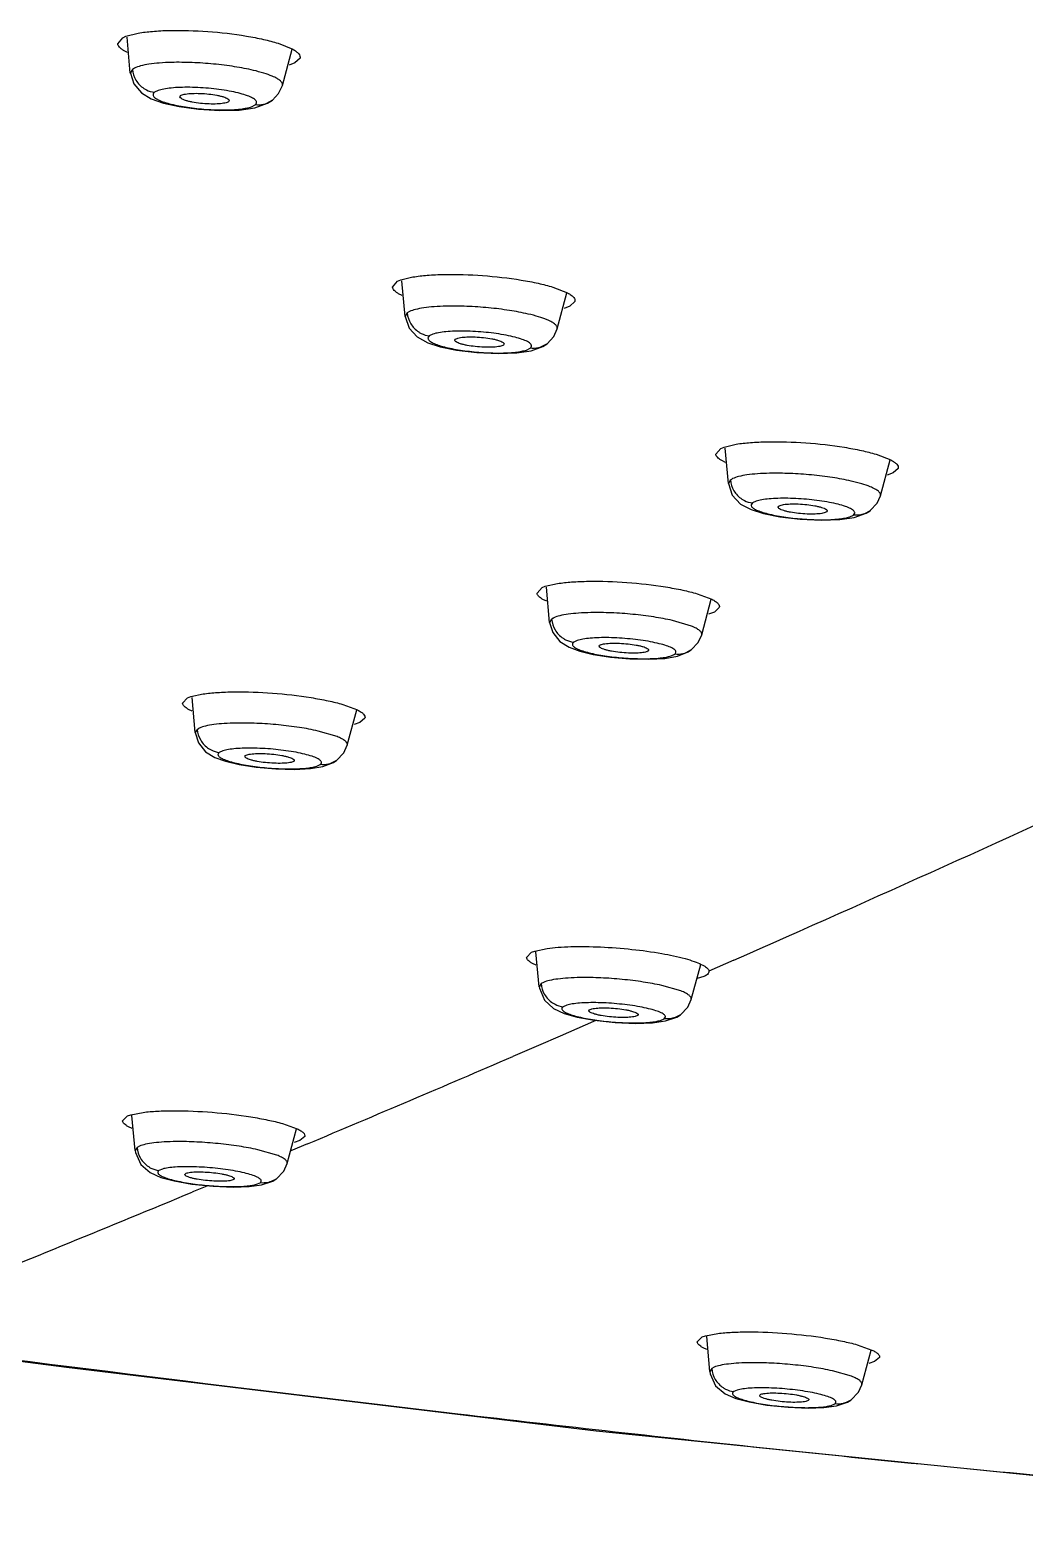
# Model space of a CAD drawing. Header units: inches. Extents: x 440 to 1212, y -520 to 27.
# Drawn here: x 1051.46 to 1071.54, y -252.32 to -221.89 of the extents above; entities that cross this region are included whole.
import ezdxf

# ---------------------------------------------------------------- set-up
doc = ezdxf.new("R2010")
doc.units = ezdxf.units.IN
doc.header["$LTSCALE"] = 1.21
doc.header["$MEASUREMENT"] = 0
doc.layers.get('0').update_dxf_attribs({"linetype": 'CONTINUOUS'})

msp = doc.modelspace()

# ---------------------------------------------------------------- linework, layer by layer
at = {"color": 7, "linetype": 'Continuous'}
for p, q in [((1053.231, -222.161), (1053.332, -222.038)), ((1053.332, -222.038), (1053.397, -222.009)), ((1053.397, -222.009), (1053.644, -221.947)), ((1053.485, -222.752), (1053.419, -222.03)), ((1053.427, -222.338), (1053.351, -222.297)), ((1056.469, -222.152), (1056.765, -222.271)), ((1056.556, -223.002), (1056.753, -222.272)), ((1053.528, -222.677), (1053.485, -222.751)), ((1053.57, -222.652), (1053.528, -222.677)), ((1056.809, -222.549), (1056.691, -222.595)), ((1056.911, -222.452), (1056.809, -222.549)), ((1053.486, -222.751), (1053.555, -222.971)), ((1056.48, -223.166), (1056.555, -223.003)), ((1056.555, -223.003), (1056.556, -223.002)), ((1054.046, -223.104), (1053.972, -223.141)), ((1054.488, -223.231), (1054.502, -223.208)), ((1054.502, -223.208), (1054.515, -223.201)), ((1055.468, -223.331), (1055.455, -223.339)), ((1055.482, -223.308), (1055.468, -223.331)), ((1056.353, -223.301), (1056.232, -223.369)), ((1056.258, -223.363), (1056.353, -223.301)), ((1056.355, -223.3), (1056.353, -223.301)), ((1056.355, -223.3), (1056.48, -223.166)), ((1054.153, -223.357), (1054.469, -223.428)), ((1054.469, -223.428), (1054.864, -223.482)), ((1054.864, -223.482), (1055.292, -223.507)), ((1055.292, -223.507), (1055.686, -223.498)), ((1055.686, -223.498), (1056, -223.454)), ((1055.935, -223.432), (1056.008, -223.395)), ((1056, -223.454), (1056.258, -223.363)), ((1058.779, -227.073), (1058.881, -226.955)), ((1058.881, -226.955), (1058.947, -226.927)), ((1058.947, -226.927), (1059.192, -226.868)), ((1059.034, -227.664), (1058.968, -226.947)), ((1058.975, -227.245), (1058.9, -227.205)), ((1062.016, -227.072), (1062.312, -227.189)), ((1062.104, -227.914), (1062.301, -227.189)), ((1059.075, -227.593), (1059.034, -227.664)), ((1059.119, -227.567), (1059.075, -227.593)), ((1062.359, -227.457), (1062.242, -227.501)), ((1062.46, -227.363), (1062.359, -227.457)), ((1059.034, -227.664), (1059.034, -227.664)), ((1059.035, -227.663), (1059.112, -227.898)), ((1062.037, -228.066), (1062.104, -227.915)), ((1062.104, -227.915), (1062.104, -227.914)), ((1059.594, -228.021), (1059.521, -228.057)), ((1060.037, -228.144), (1060.05, -228.122)), ((1060.05, -228.122), (1060.064, -228.114)), ((1061.031, -228.22), (1061.017, -228.242)), ((1061.899, -228.215), (1061.782, -228.28)), ((1061.814, -228.27), (1061.899, -228.215)), ((1061.899, -228.215), (1062.037, -228.066)), ((1061.899, -228.215), (1061.899, -228.215)), ((1059.743, -228.276), (1060.073, -228.344)), ((1060.073, -228.344), (1060.483, -228.394)), ((1060.483, -228.394), (1060.91, -228.414)), ((1060.91, -228.414), (1061.286, -228.401)), ((1061.017, -228.242), (1061.004, -228.25)), ((1061.485, -228.342), (1061.558, -228.306)), ((1065.305, -230.443), (1065.406, -230.328)), ((1065.406, -230.328), (1065.472, -230.301)), ((1065.472, -230.301), (1065.718, -230.243)), ((1065.559, -231.034), (1065.494, -230.32)), ((1065.5, -230.612), (1065.425, -230.573)), ((1068.541, -230.446), (1068.837, -230.56)), ((1068.63, -231.282), (1068.825, -230.56)), ((1065.6, -230.964), (1065.627, -230.947)), ((1068.885, -230.822), (1068.768, -230.865)), ((1068.986, -230.731), (1068.885, -230.822)), ((1065.6, -230.964), (1065.559, -231.033)), ((1065.559, -231.033), (1065.559, -231.034)), ((1065.56, -231.033), (1065.638, -231.27)), ((1066.118, -231.394), (1066.046, -231.429)), ((1066.562, -231.513), (1066.575, -231.493)), ((1066.575, -231.493), (1066.589, -231.484)), ((1068.422, -231.584), (1068.561, -231.436)), ((1068.561, -231.436), (1068.629, -231.283)), ((1068.629, -231.283), (1068.63, -231.282)), ((1066.271, -231.643), (1066.601, -231.709)), ((1066.601, -231.709), (1067.011, -231.759)), ((1067.011, -231.759), (1067.437, -231.779)), ((1067.437, -231.779), (1067.812, -231.766)), ((1067.543, -231.609), (1067.529, -231.618)), ((1067.556, -231.589), (1067.543, -231.609)), ((1068.011, -231.709), (1068.084, -231.674)), ((1068.421, -231.585), (1068.307, -231.647)), ((1068.338, -231.638), (1068.421, -231.585)), ((1068.422, -231.584), (1068.421, -231.585)), ((1061.863, -233.111), (1062.109, -233.055)), ((1061.696, -233.25), (1061.797, -233.137)), ((1061.797, -233.137), (1061.863, -233.111)), ((1061.891, -233.414), (1061.816, -233.377)), ((1061.95, -233.841), (1061.885, -233.129)), ((1064.93, -233.262), (1065.227, -233.373)), ((1065.021, -234.091), (1065.215, -233.373)), ((1065.277, -233.63), (1065.16, -233.671)), ((1065.376, -233.541), (1065.277, -233.63)), ((1061.99, -233.773), (1061.95, -233.841)), ((1061.951, -233.841), (1062.012, -234.045)), ((1061.99, -233.773), (1062.018, -233.756)), ((1064.813, -233.913), (1064.431, -233.801)), ((1062.508, -234.204), (1062.436, -234.238)), ((1062.953, -234.321), (1062.965, -234.301)), ((1062.98, -234.293), (1062.965, -234.301)), ((1064.81, -234.395), (1064.95, -234.248)), ((1064.95, -234.248), (1065.02, -234.092)), ((1065.02, -234.092), (1065.021, -234.091)), ((1062.56, -234.419), (1062.832, -234.485)), ((1062.832, -234.485), (1063.177, -234.539)), ((1063.177, -234.539), (1063.573, -234.574)), ((1063.573, -234.574), (1063.955, -234.583)), ((1063.92, -234.426), (1063.935, -234.418)), ((1063.947, -234.398), (1063.935, -234.418)), ((1063.955, -234.583), (1064.279, -234.565)), ((1064.402, -234.516), (1064.475, -234.482)), ((1064.809, -234.396), (1064.698, -234.456)), ((1064.745, -234.437), (1064.809, -234.396)), ((1064.81, -234.395), (1064.809, -234.396)), ((1054.541, -235.472), (1054.643, -235.362)), ((1054.643, -235.362), (1054.709, -235.337)), ((1054.709, -235.337), (1054.955, -235.284)), ((1054.796, -236.065), (1054.731, -235.354)), ((1057.774, -235.496), (1058.071, -235.606)), ((1054.736, -235.633), (1054.661, -235.596)), ((1057.866, -236.319), (1058.059, -235.606)), ((1058.221, -235.77), (1058.122, -235.857)), ((1054.835, -235.999), (1054.796, -236.064)), ((1054.797, -236.064), (1054.859, -236.271)), ((1054.835, -235.999), (1054.864, -235.981)), ((1057.658, -236.143), (1057.276, -236.032)), ((1058.122, -235.857), (1058.006, -235.897)), ((1055.352, -236.431), (1055.28, -236.463)), ((1057.798, -236.471), (1057.865, -236.32)), ((1057.866, -236.32), (1057.866, -236.319)), ((1055.408, -236.641), (1055.68, -236.706)), ((1055.68, -236.706), (1056.025, -236.76)), ((1055.799, -236.546), (1055.811, -236.527)), ((1055.811, -236.527), (1055.826, -236.519)), ((1056.781, -236.644), (1056.766, -236.652)), ((1056.793, -236.625), (1056.781, -236.644)), ((1057.248, -236.742), (1057.32, -236.71)), ((1057.651, -236.625), (1057.543, -236.683)), ((1057.589, -236.665), (1057.651, -236.625)), ((1057.651, -236.625), (1057.798, -236.471)), ((1057.651, -236.625), (1057.651, -236.625)), ((1056.025, -236.76), (1056.42, -236.796)), ((1056.42, -236.796), (1056.802, -236.806)), ((1056.802, -236.806), (1057.125, -236.789)), ((1061.485, -240.602), (1061.587, -240.496)), ((1061.587, -240.496), (1061.654, -240.472)), ((1061.654, -240.472), (1061.898, -240.421)), ((1061.74, -241.195), (1061.675, -240.488)), ((1065.668, -240.658), (1065.167, -240.878)), ((1061.679, -240.759), (1061.604, -240.722)), ((1064.81, -241.451), (1065.002, -240.742)), ((1065.067, -240.985), (1064.927, -241.03)), ((1065.013, -240.742), (1065.046, -240.758)), ((1065.167, -240.878), (1065.165, -240.901)), ((1061.778, -241.131), (1061.74, -241.194)), ((1061.74, -241.194), (1061.74, -241.195)), ((1061.825, -241.105), (1061.778, -241.131)), ((1064.601, -241.278), (1064.218, -241.168)), ((1062.295, -241.565), (1062.223, -241.597)), ((1064.591, -241.758), (1064.74, -241.606)), ((1064.74, -241.606), (1064.809, -241.451)), ((1064.81, -241.452), (1064.81, -241.45)), ((1062.833, -241.898), (1062.164, -242.188)), ((1062.507, -241.807), (1062.851, -241.87)), ((1062.743, -241.677), (1062.754, -241.659)), ((1062.754, -241.659), (1062.77, -241.65)), ((1062.849, -241.891), (1062.833, -241.898)), ((1062.871, -241.882), (1062.849, -241.891)), ((1062.851, -241.87), (1063.271, -241.916)), ((1063.271, -241.916), (1063.685, -241.932)), ((1063.726, -241.774), (1063.71, -241.783)), ((1063.737, -241.756), (1063.726, -241.774)), ((1064.192, -241.872), (1064.264, -241.84)), ((1064.591, -241.759), (1064.488, -241.813)), ((1064.517, -241.804), (1064.591, -241.759)), ((1064.591, -241.758), (1064.591, -241.759)), ((1062.164, -242.188), (1061.723, -242.379)), ((1063.685, -241.932), (1064.024, -241.92)), ((1061.723, -242.379), (1061.208, -242.601)), ((1053.497, -243.777), (1053.742, -243.729)), ((1053.328, -243.901), (1053.43, -243.8)), ((1053.43, -243.8), (1053.497, -243.777)), ((1053.522, -244.055), (1053.449, -244.02)), ((1053.584, -244.499), (1053.519, -243.792)), ((1056.558, -243.955), (1056.854, -244.061)), ((1056.653, -244.762), (1056.843, -244.06)), ((1056.91, -244.297), (1056.794, -244.334)), ((1057.007, -244.216), (1056.91, -244.297)), ((1053.621, -244.437), (1053.583, -244.497)), ((1053.583, -244.497), (1053.584, -244.499)), ((1053.669, -244.411), (1053.621, -244.437)), ((1056.442, -244.592), (1056.06, -244.483)), ((1057.064, -244.364), (1056.723, -244.508)), ((1054.135, -244.872), (1054.064, -244.902)), ((1054.598, -244.966), (1054.614, -244.957)), ((1056.652, -244.763), (1056.653, -244.762)), ((1054.374, -245.113), (1054.729, -245.176)), ((1054.588, -244.982), (1054.598, -244.966)), ((1054.729, -245.176), (1055.157, -245.221)), ((1055.027, -245.216), (1054.764, -245.326)), ((1055.157, -245.221), (1055.562, -245.237)), ((1055.57, -245.083), (1055.554, -245.091)), ((1055.562, -245.237), (1055.885, -245.226)), ((1055.58, -245.066), (1055.57, -245.083)), ((1056.034, -245.181), (1056.105, -245.151)), ((1056.428, -245.074), (1056.331, -245.124)), ((1056.36, -245.114), (1056.429, -245.073)), ((1056.429, -245.073), (1056.428, -245.074)), ((1054.747, -245.333), (1054.732, -245.339)), ((1054.764, -245.326), (1054.747, -245.333)), ((1064.931, -248.362), (1065.033, -248.262)), ((1065.033, -248.262), (1065.1, -248.239)), ((1065.1, -248.239), (1065.344, -248.192)), ((1065.186, -248.96), (1065.121, -248.253)), ((1065.125, -248.515), (1065.051, -248.48)), ((1068.159, -248.419), (1068.456, -248.525)), ((1068.255, -249.225), (1068.445, -248.525)), ((1065.223, -248.899), (1065.186, -248.959)), ((1065.272, -248.872), (1065.223, -248.898)), ((1068.512, -248.759), (1068.397, -248.796)), ((1068.609, -248.679), (1068.512, -248.759)), ((1065.186, -248.959), (1065.186, -248.96)), ((1068.044, -249.055), (1067.662, -248.946)), ((1065.737, -249.334), (1065.666, -249.364)), ((1066.19, -249.444), (1066.2, -249.428)), ((1066.2, -249.428), (1066.216, -249.419)), ((1068.255, -249.226), (1068.255, -249.225)), ((1065.979, -249.574), (1066.335, -249.637)), ((1066.335, -249.637), (1066.765, -249.682)), ((1066.765, -249.682), (1067.168, -249.698)), ((1067.173, -249.545), (1067.156, -249.554)), ((1067.168, -249.698), (1067.489, -249.687)), ((1067.183, -249.528), (1067.173, -249.545)), ((1067.636, -249.644), (1067.707, -249.614)), ((1068.03, -249.536), (1067.934, -249.586)), ((1067.962, -249.577), (1068.03, -249.536)), ((1068.03, -249.536), (1068.03, -249.536))]:
    msp.add_line(p, q, dxfattribs=at)
for points in [[(1053.555, -222.971), (1053.709, -223.152), (1053.908, -223.271), (1054.153, -223.357)], [(1059.112, -227.898), (1059.279, -228.079), (1059.489, -228.194), (1059.743, -228.276)], [(1061.286, -228.401), (1061.576, -228.357), (1061.814, -228.27)], [(1065.638, -231.27), (1065.807, -231.45), (1066.016, -231.562), (1066.271, -231.643)], [(1067.812, -231.766), (1068.101, -231.723), (1068.338, -231.638)], [(1062.012, -234.045), (1062.158, -234.224), (1062.343, -234.34), (1062.56, -234.419)], [(1064.279, -234.565), (1064.529, -234.521), (1064.745, -234.437)], [(1054.859, -236.271), (1055.006, -236.449), (1055.192, -236.563), (1055.408, -236.641)], [(1057.125, -236.789), (1057.374, -236.747), (1057.589, -236.665)], [(1061.741, -241.194), (1061.744, -241.225), (1061.844, -241.467)], [(1061.844, -241.467), (1062.029, -241.635), (1062.244, -241.734), (1062.507, -241.807)], [(1064.024, -241.92), (1064.288, -241.883), (1064.517, -241.804)], [(1053.584, -244.498), (1053.59, -244.54), (1053.697, -244.782)], [(1053.697, -244.782), (1053.887, -244.945), (1054.104, -245.041), (1054.374, -245.113)], [(1056.428, -245.074), (1056.583, -244.916), (1056.652, -244.763)], [(1055.885, -245.226), (1056.137, -245.19), (1056.36, -245.114)], [(1040.953, -247.421), (1052.194, -248.872), (1062.892, -250.155), (1073.093, -251.195), (1082.774, -251.924), (1091.93, -252.286), (1100.382, -252.275), (1108.103, -251.898), (1115.1, -251.197), (1121.573, -250.207), (1127.598, -248.955), (1133.223, -247.467), (1138.501, -245.751)], [(1065.186, -248.959), (1065.192, -249.004), (1065.302, -249.246)], [(1065.302, -249.246), (1065.492, -249.407), (1065.709, -249.502), (1065.979, -249.574)], [(1068.03, -249.537), (1068.185, -249.379), (1068.254, -249.226)], [(1067.489, -249.687), (1067.74, -249.652), (1067.962, -249.577)]]:
    msp.add_lwpolyline(points, dxfattribs=at)
for centre, radius, start, end in [((1065.79, -231.246), 0.341, 115.3433, 118.485), ((829.584, 294.573), 584.985, 293.801702, 295.621151), ((1062.179, -234.058), 0.342, 114.8396, 118.0292), ((1055.023, -236.285), 0.343, 114.3332, 117.5702), ((843.536, 263.107), 550.564, 292.81988, 293.28854), ((848.912, 250.261), 536.638, 291.9799, 292.55283)]:
    msp.add_arc(centre, radius, start, end, dxfattribs=at)
for points, knots in [([(1053.644, -221.947), (1053.739, -221.93), (1053.947, -221.905), (1054.416, -221.882), (1055.051, -221.903), (1055.687, -221.975), (1056.16, -222.067), (1056.372, -222.122), (1056.469, -222.152)], [0, 0, 0, 0, 0.101177, 0.220722, 0.493475, 0.769682, 0.893387, 1, 1, 1, 1]), ([(1053.351, -222.297), (1053.333, -222.286), (1053.303, -222.265), (1053.257, -222.224), (1053.233, -222.185), (1053.231, -222.161)], [0, 0, 0, 0, 0.3267, 0.597497, 1, 1, 1, 1]), ([(1056.765, -222.271), (1056.79, -222.285), (1056.833, -222.312), (1056.884, -222.357), (1056.914, -222.404), (1056.915, -222.438), (1056.911, -222.452)], [0, 0, 0, 0, 0.346032, 0.616677, 0.824407, 1, 1, 1, 1]), ([(1053.528, -222.677), (1053.534, -222.754), (1053.584, -222.905), (1053.695, -223.02), (1053.76, -223.063)], [0, 0, 0, 0, 0.498726, 1, 1, 1, 1]), ([(1054.317, -222.537), (1054.235, -222.539), (1054.082, -222.546), (1053.873, -222.569), (1053.705, -222.601), (1053.609, -222.633), (1053.57, -222.652)], [0, 0, 0, 0, 0.324463, 0.603447, 0.829975, 1, 1, 1, 1]), ([(1055.97, -222.698), (1055.845, -222.668), (1055.578, -222.618), (1055.165, -222.566), (1054.739, -222.537), (1054.455, -222.534), (1054.317, -222.537)], [0, 0, 0, 0, 0.231621, 0.488149, 0.750759, 1, 1, 1, 1]), ([(1056.351, -222.815), (1056.296, -222.792), (1056.17, -222.748), (1056.041, -222.714), (1055.97, -222.698)], [0, 0, 0, 0, 0.45106, 1, 1, 1, 1]), ([(1055.53, -223.125), (1055.394, -223.098), (1055.115, -223.059), (1054.766, -223.038), (1054.495, -223.04), (1054.319, -223.051), (1054.171, -223.071), (1054.083, -223.092), (1054.046, -223.104)], [0, 0, 0, 0, 0.276705, 0.565834, 0.700344, 0.820301, 0.920744, 1, 1, 1, 1]), ([(1056.555, -223.002), (1056.557, -222.995), (1056.558, -222.979), (1056.551, -222.955), (1056.536, -222.932), (1056.503, -222.898), (1056.441, -222.856), (1056.384, -222.829), (1056.351, -222.815)], [0, 0, 0, 0, 0.075583, 0.155833, 0.248247, 0.357521, 0.63556, 1, 1, 1, 1]), ([(1053.76, -223.063), (1053.776, -223.073), (1053.842, -223.111), (1053.916, -223.134), (1053.972, -223.141)], [0, 0, 0, 0, 0.253124, 1, 1, 1, 1]), ([(1053.972, -223.141), (1053.961, -223.151), (1053.946, -223.169), (1053.945, -223.199), (1053.953, -223.22), (1053.97, -223.241), (1054.009, -223.271), (1054.078, -223.307), (1054.185, -223.346), (1054.318, -223.383), (1054.472, -223.417), (1054.645, -223.445), (1054.828, -223.469), (1055.078, -223.491), (1055.373, -223.501), (1055.647, -223.489), (1055.828, -223.461), (1055.903, -223.443), (1055.935, -223.432)], [0, 0, 0, 0, 0.021077, 0.030304, 0.040385, 0.052708, 0.068118, 0.108928, 0.16276, 0.228273, 0.303643, 0.386753, 0.47489, 0.565211, 0.741077, 0.891887, 0.951765, 1, 1, 1, 1]), ([(1055.455, -223.339), (1055.444, -223.344), (1055.415, -223.354), (1055.343, -223.369), (1055.227, -223.379), (1055.07, -223.378), (1054.903, -223.366), (1054.766, -223.346), (1054.667, -223.325), (1054.606, -223.308), (1054.556, -223.29), (1054.516, -223.27), (1054.487, -223.247), (1054.488, -223.231)], [0, 0, 0, 0, 0.03815, 0.088539, 0.221092, 0.383566, 0.557471, 0.722252, 0.795225, 0.859, 0.911911, 0.952969, 1, 1, 1, 1]), ([(1054.515, -223.201), (1054.527, -223.195), (1054.555, -223.185), (1054.627, -223.17), (1054.743, -223.16), (1054.9, -223.161), (1055.068, -223.173), (1055.204, -223.193), (1055.303, -223.215), (1055.364, -223.231), (1055.414, -223.25), (1055.455, -223.269), (1055.483, -223.292), (1055.482, -223.308)], [0, 0, 0, 0, 0.038148, 0.088537, 0.221088, 0.383561, 0.557466, 0.722248, 0.795222, 0.858998, 0.911909, 0.952969, 1, 1, 1, 1]), ([(1056.018, -223.305), (1056.011, -223.296), (1055.991, -223.279), (1055.935, -223.244), (1055.839, -223.204), (1055.696, -223.161), (1055.588, -223.137), (1055.53, -223.125)], [0, 0, 0, 0, 0.06688, 0.151228, 0.372464, 0.658845, 1, 1, 1, 1]), ([(1056.008, -223.395), (1056.021, -223.384), (1056.038, -223.362), (1056.034, -223.327), (1056.024, -223.312), (1056.018, -223.305)], [0, 0, 0, 0, 0.500099, 0.728038, 1, 1, 1, 1]), ([(1056.232, -223.369), (1056.214, -223.376), (1056.142, -223.398), (1056.064, -223.402), (1056.008, -223.395)], [0, 0, 0, 0, 0.258892, 1, 1, 1, 1]), ([(1059.192, -226.868), (1059.287, -226.852), (1059.496, -226.828), (1059.964, -226.807), (1060.599, -226.829), (1061.234, -226.9), (1061.707, -226.989), (1061.919, -227.043), (1062.016, -227.072)], [0, 0, 0, 0, 0.101113, 0.220651, 0.493464, 0.769733, 0.893436, 1, 1, 1, 1]), ([(1058.9, -227.205), (1058.882, -227.195), (1058.851, -227.175), (1058.806, -227.135), (1058.782, -227.097), (1058.779, -227.073)], [0, 0, 0, 0, 0.32946, 0.601148, 1, 1, 1, 1]), ([(1062.312, -227.189), (1062.325, -227.196), (1062.35, -227.21), (1062.388, -227.235), (1062.422, -227.263), (1062.45, -227.296), (1062.464, -227.33), (1062.463, -227.353), (1062.46, -227.363)], [0, 0, 0, 0, 0.184402, 0.348794, 0.559199, 0.730363, 0.871531, 1, 1, 1, 1]), ([(1059.075, -227.593), (1059.082, -227.669), (1059.132, -227.821), (1059.243, -227.936), (1059.307, -227.978)], [0, 0, 0, 0, 0.498876, 1, 1, 1, 1]), ([(1059.866, -227.456), (1059.784, -227.458), (1059.631, -227.465), (1059.422, -227.487), (1059.254, -227.518), (1059.158, -227.548), (1059.119, -227.567)], [0, 0, 0, 0, 0.324704, 0.603819, 0.83029, 1, 1, 1, 1]), ([(1061.517, -227.616), (1061.392, -227.587), (1061.126, -227.537), (1060.713, -227.486), (1060.288, -227.457), (1060.004, -227.453), (1059.866, -227.456)], [0, 0, 0, 0, 0.231632, 0.488171, 0.750783, 1, 1, 1, 1]), ([(1061.899, -227.731), (1061.843, -227.708), (1061.717, -227.665), (1061.588, -227.632), (1061.517, -227.616)], [0, 0, 0, 0, 0.450965, 1, 1, 1, 1]), ([(1062.104, -227.914), (1062.106, -227.907), (1062.107, -227.891), (1062.099, -227.868), (1062.084, -227.845), (1062.051, -227.812), (1061.989, -227.771), (1061.932, -227.745), (1061.899, -227.731)], [0, 0, 0, 0, 0.074349, 0.153627, 0.245483, 0.354621, 0.633502, 1, 1, 1, 1]), ([(1059.307, -227.978), (1059.323, -227.989), (1059.39, -228.027), (1059.464, -228.05), (1059.521, -228.057)], [0, 0, 0, 0, 0.253091, 1, 1, 1, 1]), ([(1059.521, -228.057), (1059.51, -228.066), (1059.495, -228.084), (1059.494, -228.112), (1059.502, -228.133), (1059.52, -228.153), (1059.558, -228.182), (1059.629, -228.217), (1059.735, -228.255), (1059.868, -228.291), (1060.024, -228.324), (1060.196, -228.352), (1060.38, -228.375), (1060.629, -228.397), (1060.924, -228.407), (1061.198, -228.397), (1061.378, -228.37), (1061.453, -228.352), (1061.485, -228.342)], [0, 0, 0, 0, 0.020511, 0.029455, 0.039319, 0.051509, 0.066857, 0.107678, 0.161629, 0.227325, 0.302913, 0.386257, 0.474624, 0.565154, 0.741323, 0.892191, 0.951967, 1, 1, 1, 1]), ([(1061.076, -228.044), (1060.941, -228.018), (1060.661, -227.979), (1060.313, -227.959), (1060.042, -227.96), (1059.866, -227.97), (1059.718, -227.989), (1059.631, -228.009), (1059.594, -228.021)], [0, 0, 0, 0, 0.277157, 0.566562, 0.701084, 0.82094, 0.921144, 1, 1, 1, 1]), ([(1061.004, -228.25), (1060.992, -228.255), (1060.964, -228.265), (1060.892, -228.279), (1060.776, -228.288), (1060.619, -228.287), (1060.452, -228.275), (1060.315, -228.255), (1060.216, -228.234), (1060.155, -228.218), (1060.105, -228.201), (1060.068, -228.183), (1060.044, -228.166), (1060.036, -228.15), (1060.036, -228.144)], [0, 0, 0, 0, 0.037944, 0.088216, 0.220698, 0.383211, 0.557186, 0.722003, 0.79496, 0.858678, 0.911482, 0.952352, 0.980979, 1, 1, 1, 1]), ([(1060.064, -228.114), (1060.075, -228.108), (1060.104, -228.099), (1060.176, -228.084), (1060.292, -228.076), (1060.449, -228.077), (1060.616, -228.089), (1060.752, -228.109), (1060.851, -228.129), (1060.912, -228.146), (1060.962, -228.163), (1060.999, -228.181), (1061.024, -228.198), (1061.031, -228.214), (1061.031, -228.22)], [0, 0, 0, 0, 0.037942, 0.088214, 0.220694, 0.383206, 0.557182, 0.722, 0.794957, 0.858676, 0.911481, 0.952351, 0.980979, 1, 1, 1, 1]), ([(1061.567, -228.219), (1061.559, -228.211), (1061.539, -228.194), (1061.483, -228.16), (1061.386, -228.121), (1061.243, -228.079), (1061.135, -228.056), (1061.076, -228.044)], [0, 0, 0, 0, 0.066397, 0.150512, 0.371731, 0.65841, 1, 1, 1, 1]), ([(1061.558, -228.306), (1061.57, -228.295), (1061.587, -228.274), (1061.582, -228.24), (1061.573, -228.226), (1061.567, -228.219)], [0, 0, 0, 0, 0.498338, 0.725446, 1, 1, 1, 1]), ([(1061.782, -228.28), (1061.763, -228.287), (1061.691, -228.309), (1061.613, -228.313), (1061.558, -228.306)], [0, 0, 0, 0, 0.258968, 1, 1, 1, 1]), ([(1065.718, -230.243), (1065.812, -230.227), (1066.021, -230.205), (1066.489, -230.185), (1067.124, -230.206), (1067.759, -230.277), (1068.232, -230.364), (1068.444, -230.417), (1068.541, -230.446)], [0, 0, 0, 0, 0.101101, 0.220652, 0.493515, 0.769804, 0.893487, 1, 1, 1, 1]), ([(1065.425, -230.573), (1065.408, -230.563), (1065.377, -230.543), (1065.331, -230.504), (1065.307, -230.467), (1065.305, -230.443)], [0, 0, 0, 0, 0.331223, 0.603476, 1, 1, 1, 1]), ([(1068.837, -230.56), (1068.862, -230.573), (1068.905, -230.598), (1068.957, -230.641), (1068.988, -230.685), (1068.989, -230.717), (1068.986, -230.731)], [0, 0, 0, 0, 0.351446, 0.624018, 0.829692, 1, 1, 1, 1]), ([(1066.391, -230.83), (1066.309, -230.831), (1066.156, -230.838), (1065.947, -230.859), (1065.779, -230.89), (1065.683, -230.92), (1065.644, -230.938)], [0, 0, 0, 0, 0.324843, 0.604036, 0.830477, 1, 1, 1, 1]), ([(1068.041, -230.988), (1067.916, -230.959), (1067.65, -230.91), (1067.237, -230.86), (1066.812, -230.831), (1066.529, -230.827), (1066.391, -230.83)], [0, 0, 0, 0, 0.231628, 0.48817, 0.750787, 1, 1, 1, 1]), ([(1065.6, -230.964), (1065.606, -231.041), (1065.656, -231.193), (1065.767, -231.308), (1065.832, -231.35)], [0, 0, 0, 0, 0.498965, 1, 1, 1, 1]), ([(1068.423, -231.101), (1068.368, -231.079), (1068.241, -231.037), (1068.112, -231.004), (1068.041, -230.988)], [0, 0, 0, 0, 0.450899, 1, 1, 1, 1]), ([(1068.629, -231.282), (1068.631, -231.275), (1068.632, -231.26), (1068.624, -231.237), (1068.609, -231.214), (1068.576, -231.181), (1068.513, -231.141), (1068.456, -231.115), (1068.423, -231.101)], [0, 0, 0, 0, 0.073571, 0.152231, 0.243731, 0.352781, 0.632192, 1, 1, 1, 1]), ([(1065.832, -231.35), (1065.848, -231.361), (1065.914, -231.399), (1065.989, -231.422), (1066.046, -231.429)], [0, 0, 0, 0, 0.253073, 1, 1, 1, 1]), ([(1066.046, -231.429), (1066.035, -231.438), (1066.02, -231.455), (1066.019, -231.483), (1066.028, -231.503), (1066.046, -231.523), (1066.085, -231.552), (1066.155, -231.585), (1066.262, -231.623), (1066.395, -231.658), (1066.551, -231.691), (1066.723, -231.718), (1066.907, -231.741), (1067.157, -231.762), (1067.451, -231.773), (1067.724, -231.762), (1067.905, -231.736), (1067.979, -231.719), (1068.011, -231.709)], [0, 0, 0, 0, 0.02016, 0.028924, 0.038651, 0.050756, 0.066062, 0.106881, 0.160899, 0.226701, 0.302419, 0.385903, 0.47441, 0.565071, 0.741436, 0.892356, 0.95208, 1, 1, 1, 1]), ([(1067.6, -231.417), (1067.465, -231.391), (1067.185, -231.353), (1066.837, -231.333), (1066.566, -231.334), (1066.39, -231.344), (1066.243, -231.363), (1066.156, -231.382), (1066.118, -231.394)], [0, 0, 0, 0, 0.277411, 0.566975, 0.701507, 0.821308, 0.921376, 1, 1, 1, 1]), ([(1067.529, -231.618), (1067.517, -231.623), (1067.489, -231.632), (1067.417, -231.647), (1067.301, -231.655), (1067.144, -231.654), (1066.977, -231.642), (1066.84, -231.623), (1066.742, -231.602), (1066.68, -231.586), (1066.63, -231.569), (1066.594, -231.551), (1066.569, -231.535), (1066.561, -231.519), (1066.561, -231.513)], [0, 0, 0, 0, 0.03786, 0.088114, 0.220688, 0.383384, 0.557565, 0.722551, 0.795559, 0.859293, 0.912072, 0.952854, 0.981296, 1, 1, 1, 1]), ([(1066.589, -231.484), (1066.6, -231.479), (1066.629, -231.47), (1066.701, -231.455), (1066.816, -231.447), (1066.973, -231.448), (1067.141, -231.46), (1067.277, -231.479), (1067.376, -231.5), (1067.437, -231.516), (1067.487, -231.533), (1067.524, -231.551), (1067.548, -231.567), (1067.557, -231.583), (1067.556, -231.589)], [0, 0, 0, 0, 0.037859, 0.088114, 0.220687, 0.383382, 0.557563, 0.722549, 0.795557, 0.859291, 0.912071, 0.952853, 0.981296, 1, 1, 1, 1]), ([(1068.092, -231.589), (1068.084, -231.58), (1068.064, -231.564), (1068.007, -231.531), (1067.91, -231.493), (1067.767, -231.451), (1067.659, -231.428), (1067.6, -231.417)], [0, 0, 0, 0, 0.066091, 0.150056, 0.371258, 0.658124, 1, 1, 1, 1]), ([(1068.084, -231.674), (1068.096, -231.663), (1068.113, -231.642), (1068.108, -231.609), (1068.098, -231.596), (1068.092, -231.589)], [0, 0, 0, 0, 0.497273, 0.723802, 1, 1, 1, 1]), ([(1068.307, -231.647), (1068.289, -231.654), (1068.217, -231.676), (1068.139, -231.681), (1068.084, -231.674)], [0, 0, 0, 0, 0.259004, 1, 1, 1, 1]), ([(1062.109, -233.055), (1062.204, -233.041), (1062.412, -233.019), (1062.88, -233.001), (1063.514, -233.024), (1064.149, -233.095), (1064.621, -233.181), (1064.834, -233.233), (1064.93, -233.262)], [0, 0, 0, 0, 0.101053, 0.220591, 0.493483, 0.769815, 0.893504, 1, 1, 1, 1]), ([(1061.816, -233.377), (1061.798, -233.367), (1061.768, -233.347), (1061.722, -233.309), (1061.698, -233.273), (1061.696, -233.25)], [0, 0, 0, 0, 0.333227, 0.606153, 1, 1, 1, 1]), ([(1065.227, -233.373), (1065.252, -233.386), (1065.295, -233.411), (1065.347, -233.453), (1065.378, -233.496), (1065.38, -233.528), (1065.376, -233.541)], [0, 0, 0, 0, 0.353829, 0.627308, 0.832126, 1, 1, 1, 1]), ([(1062.782, -233.642), (1062.699, -233.644), (1062.547, -233.65), (1062.338, -233.67), (1062.17, -233.7), (1062.074, -233.729), (1062.035, -233.747)], [0, 0, 0, 0, 0.325035, 0.604323, 0.830714, 1, 1, 1, 1]), ([(1064.431, -233.801), (1064.306, -233.773), (1064.04, -233.724), (1063.627, -233.673), (1063.203, -233.644), (1062.919, -233.639), (1062.782, -233.642)], [0, 0, 0, 0, 0.231659, 0.488217, 0.750825, 1, 1, 1, 1]), ([(1061.99, -233.773), (1061.997, -233.85), (1062.046, -234.002), (1062.157, -234.117), (1062.222, -234.16)], [0, 0, 0, 0, 0.499072, 1, 1, 1, 1]), ([(1065.02, -234.091), (1065.022, -234.084), (1065.023, -234.069), (1065.015, -234.047), (1065, -234.024), (1064.966, -233.992), (1064.904, -233.953), (1064.846, -233.927), (1064.813, -233.913)], [0, 0, 0, 0, 0.07266, 0.150627, 0.241747, 0.350722, 0.630755, 1, 1, 1, 1]), ([(1062.222, -234.16), (1062.238, -234.17), (1062.304, -234.208), (1062.379, -234.231), (1062.436, -234.238)], [0, 0, 0, 0, 0.25304, 1, 1, 1, 1]), ([(1062.436, -234.238), (1062.425, -234.247), (1062.411, -234.263), (1062.41, -234.291), (1062.419, -234.311), (1062.437, -234.33), (1062.463, -234.349), (1062.498, -234.368), (1062.559, -234.396), (1062.654, -234.428), (1062.787, -234.463), (1062.943, -234.495), (1063.115, -234.523), (1063.299, -234.545), (1063.549, -234.567), (1063.843, -234.577), (1064.116, -234.568), (1064.296, -234.543), (1064.37, -234.526), (1064.402, -234.516)], [0, 0, 0, 0, 0.019743, 0.028307, 0.03789, 0.049917, 0.065193, 0.083922, 0.106083, 0.160202, 0.226141, 0.302015, 0.385659, 0.474319, 0.565113, 0.741659, 0.892589, 0.952229, 1, 1, 1, 1]), ([(1063.989, -234.231), (1063.854, -234.205), (1063.574, -234.168), (1063.225, -234.146), (1062.955, -234.147), (1062.779, -234.156), (1062.632, -234.174), (1062.545, -234.193), (1062.508, -234.204)], [0, 0, 0, 0, 0.277747, 0.567502, 0.702036, 0.82176, 0.921656, 1, 1, 1, 1]), ([(1062.98, -234.293), (1062.991, -234.288), (1063.02, -234.279), (1063.092, -234.265), (1063.208, -234.257), (1063.364, -234.259), (1063.532, -234.271), (1063.668, -234.29), (1063.767, -234.31), (1063.828, -234.326), (1063.878, -234.343), (1063.915, -234.36), (1063.939, -234.377), (1063.948, -234.392), (1063.947, -234.398)], [0, 0, 0, 0, 0.037741, 0.08795, 0.220582, 0.383452, 0.557853, 0.72304, 0.796119, 0.859889, 0.912663, 0.953372, 0.981634, 1, 1, 1, 1]), ([(1064.482, -234.4), (1064.474, -234.391), (1064.453, -234.375), (1064.397, -234.343), (1064.299, -234.305), (1064.156, -234.265), (1064.048, -234.242), (1063.989, -234.231)], [0, 0, 0, 0, 0.0658, 0.149639, 0.370859, 0.657903, 1, 1, 1, 1]), ([(1063.92, -234.426), (1063.909, -234.431), (1063.88, -234.44), (1063.808, -234.454), (1063.693, -234.462), (1063.536, -234.46), (1063.368, -234.448), (1063.232, -234.429), (1063.133, -234.408), (1063.072, -234.392), (1063.022, -234.376), (1062.985, -234.358), (1062.961, -234.342), (1062.952, -234.327), (1062.953, -234.321)], [0, 0, 0, 0, 0.037741, 0.08795, 0.220582, 0.383452, 0.557854, 0.723041, 0.79612, 0.859889, 0.912663, 0.953372, 0.981634, 1, 1, 1, 1]), ([(1064.475, -234.482), (1064.487, -234.472), (1064.504, -234.452), (1064.498, -234.419), (1064.488, -234.406), (1064.482, -234.4)], [0, 0, 0, 0, 0.495488, 0.721498, 1, 1, 1, 1]), ([(1064.698, -234.456), (1064.68, -234.463), (1064.608, -234.485), (1064.53, -234.489), (1064.475, -234.483)], [0, 0, 0, 0, 0.259073, 1, 1, 1, 1]), ([(1054.661, -235.596), (1054.644, -235.586), (1054.613, -235.567), (1054.568, -235.53), (1054.543, -235.495), (1054.541, -235.472)], [0, 0, 0, 0, 0.335132, 0.608715, 1, 1, 1, 1]), ([(1054.955, -235.284), (1055.049, -235.269), (1055.258, -235.25), (1055.725, -235.234), (1056.359, -235.258), (1056.993, -235.33), (1057.465, -235.416), (1057.678, -235.468), (1057.774, -235.496)], [0, 0, 0, 0, 0.100989, 0.220497, 0.493393, 0.769774, 0.893489, 1, 1, 1, 1]), ([(1058.071, -235.606), (1058.096, -235.618), (1058.14, -235.643), (1058.191, -235.684), (1058.223, -235.726), (1058.225, -235.757), (1058.221, -235.77)], [0, 0, 0, 0, 0.35608, 0.630452, 0.834493, 1, 1, 1, 1]), ([(1054.835, -235.999), (1054.842, -236.075), (1054.891, -236.227), (1055.002, -236.343), (1055.067, -236.385)], [0, 0, 0, 0, 0.499174, 1, 1, 1, 1]), ([(1055.627, -235.871), (1055.545, -235.873), (1055.393, -235.878), (1055.184, -235.898), (1055.016, -235.927), (1054.92, -235.955), (1054.881, -235.972)], [0, 0, 0, 0, 0.32523, 0.60461, 0.830946, 1, 1, 1, 1]), ([(1057.276, -236.032), (1057.151, -236.003), (1056.885, -235.955), (1056.472, -235.904), (1056.048, -235.874), (1055.765, -235.869), (1055.627, -235.871)], [0, 0, 0, 0, 0.231713, 0.488294, 0.750884, 1, 1, 1, 1]), ([(1055.067, -236.385), (1055.083, -236.396), (1055.149, -236.434), (1055.224, -236.457), (1055.28, -236.464)], [0, 0, 0, 0, 0.253001, 1, 1, 1, 1]), ([(1056.832, -236.462), (1056.696, -236.436), (1056.416, -236.399), (1056.068, -236.377), (1055.798, -236.376), (1055.622, -236.385), (1055.476, -236.402), (1055.389, -236.42), (1055.352, -236.431)], [0, 0, 0, 0, 0.278189, 0.568176, 0.702705, 0.822324, 0.921999, 1, 1, 1, 1]), ([(1057.866, -236.319), (1057.867, -236.312), (1057.868, -236.297), (1057.86, -236.275), (1057.845, -236.253), (1057.811, -236.221), (1057.748, -236.182), (1057.691, -236.156), (1057.658, -236.143)], [0, 0, 0, 0, 0.07178, 0.149093, 0.239868, 0.348785, 0.629419, 1, 1, 1, 1]), ([(1055.28, -236.463), (1055.27, -236.472), (1055.255, -236.488), (1055.255, -236.515), (1055.264, -236.535), (1055.282, -236.553), (1055.309, -236.572), (1055.343, -236.591), (1055.405, -236.618), (1055.5, -236.65), (1055.633, -236.685), (1055.789, -236.716), (1055.962, -236.744), (1056.146, -236.767), (1056.395, -236.789), (1056.689, -236.8), (1056.962, -236.792), (1057.142, -236.768), (1057.216, -236.752), (1057.248, -236.742)], [0, 0, 0, 0, 0.019339, 0.027719, 0.037178, 0.049146, 0.064412, 0.083162, 0.105367, 0.159618, 0.225722, 0.301774, 0.385595, 0.474417, 0.565346, 0.742045, 0.892918, 0.952429, 1, 1, 1, 1]), ([(1056.766, -236.652), (1056.755, -236.657), (1056.726, -236.666), (1056.654, -236.679), (1056.539, -236.686), (1056.382, -236.684), (1056.214, -236.671), (1056.078, -236.652), (1055.979, -236.632), (1055.918, -236.616), (1055.868, -236.6), (1055.831, -236.583), (1055.807, -236.567), (1055.799, -236.552), (1055.799, -236.546)], [0, 0, 0, 0, 0.037617, 0.08777, 0.220431, 0.383448, 0.558053, 0.723434, 0.796587, 0.8604, 0.91318, 0.953835, 0.981942, 1, 1, 1, 1]), ([(1055.826, -236.519), (1055.837, -236.513), (1055.866, -236.505), (1055.938, -236.492), (1056.053, -236.484), (1056.21, -236.486), (1056.378, -236.499), (1056.514, -236.519), (1056.613, -236.539), (1056.674, -236.555), (1056.724, -236.571), (1056.761, -236.588), (1056.785, -236.604), (1056.794, -236.619), (1056.793, -236.625)], [0, 0, 0, 0, 0.037617, 0.087771, 0.220433, 0.38345, 0.558054, 0.723436, 0.796588, 0.860401, 0.913181, 0.953836, 0.981943, 1, 1, 1, 1]), ([(1057.326, -236.629), (1057.318, -236.621), (1057.297, -236.604), (1057.24, -236.573), (1057.143, -236.536), (1056.999, -236.496), (1056.891, -236.473), (1056.832, -236.462)], [0, 0, 0, 0, 0.065565, 0.149317, 0.370583, 0.657773, 1, 1, 1, 1]), ([(1057.543, -236.683), (1057.525, -236.69), (1057.453, -236.712), (1057.375, -236.716), (1057.319, -236.71)], [0, 0, 0, 0, 0.259152, 1, 1, 1, 1]), ([(1057.32, -236.71), (1057.331, -236.7), (1057.348, -236.68), (1057.342, -236.648), (1057.332, -236.635), (1057.326, -236.629)], [0, 0, 0, 0, 0.493357, 0.718962, 1, 1, 1, 1]), ([(1061.898, -240.421), (1061.972, -240.411), (1062.133, -240.394), (1062.492, -240.377), (1062.99, -240.385), (1063.603, -240.431), (1064.016, -240.487), (1064.215, -240.523)], [0, 0, 0, 0, 0.096316, 0.207797, 0.463647, 0.738327, 1, 1, 1, 1]), ([(1061.604, -240.722), (1061.587, -240.713), (1061.556, -240.694), (1061.512, -240.659), (1061.487, -240.624), (1061.485, -240.602)], [0, 0, 0, 0, 0.337247, 0.611532, 1, 1, 1, 1]), ([(1064.215, -240.523), (1064.374, -240.551), (1064.594, -240.596), (1064.859, -240.676), (1064.966, -240.719), (1065.013, -240.742)], [0, 0, 0, 0, 0.581538, 0.813781, 1, 1, 1, 1]), ([(1065.046, -240.758), (1065.063, -240.768), (1065.094, -240.786), (1065.139, -240.822), (1065.164, -240.856), (1065.167, -240.878)], [0, 0, 0, 0, 0.336329, 0.61081, 1, 1, 1, 1]), ([(1065.165, -240.901), (1065.161, -240.919), (1065.14, -240.943), (1065.104, -240.968), (1065.08, -240.98), (1065.067, -240.985)], [0, 0, 0, 0, 0.406618, 0.676411, 1, 1, 1, 1]), ([(1061.778, -241.131), (1061.785, -241.208), (1061.834, -241.361), (1061.945, -241.476), (1062.01, -241.518)], [0, 0, 0, 0, 0.499293, 1, 1, 1, 1]), ([(1062.571, -241.008), (1062.489, -241.009), (1062.337, -241.014), (1062.128, -241.033), (1061.961, -241.061), (1061.864, -241.088), (1061.825, -241.105)], [0, 0, 0, 0, 0.325441, 0.604928, 0.831209, 1, 1, 1, 1]), ([(1064.218, -241.168), (1064.093, -241.14), (1063.827, -241.092), (1063.415, -241.041), (1062.991, -241.011), (1062.709, -241.006), (1062.571, -241.008)], [0, 0, 0, 0, 0.231735, 0.488329, 0.750915, 1, 1, 1, 1]), ([(1064.81, -241.45), (1064.811, -241.444), (1064.812, -241.429), (1064.804, -241.407), (1064.788, -241.386), (1064.754, -241.354), (1064.691, -241.316), (1064.634, -241.291), (1064.601, -241.278)], [0, 0, 0, 0, 0.070682, 0.147158, 0.237476, 0.346303, 0.627683, 1, 1, 1, 1]), ([(1062.01, -241.518), (1062.026, -241.529), (1062.092, -241.567), (1062.167, -241.59), (1062.223, -241.597)], [0, 0, 0, 0, 0.252966, 1, 1, 1, 1]), ([(1062.223, -241.597), (1062.213, -241.605), (1062.199, -241.62), (1062.198, -241.647), (1062.208, -241.666), (1062.226, -241.684), (1062.253, -241.702), (1062.288, -241.72), (1062.35, -241.747), (1062.445, -241.778), (1062.579, -241.812), (1062.735, -241.843), (1062.908, -241.87), (1063.092, -241.893), (1063.341, -241.915), (1063.635, -241.927), (1063.907, -241.919), (1064.087, -241.897), (1064.16, -241.881), (1064.192, -241.872)], [0, 0, 0, 0, 0.018846, 0.026987, 0.036278, 0.048155, 0.063387, 0.082143, 0.104381, 0.158753, 0.225024, 0.301265, 0.38528, 0.474289, 0.565383, 0.742308, 0.893197, 0.952608, 1, 1, 1, 1]), ([(1063.773, -241.599), (1063.638, -241.574), (1063.358, -241.536), (1063.009, -241.514), (1062.74, -241.513), (1062.564, -241.521), (1062.418, -241.537), (1062.332, -241.554), (1062.295, -241.565)], [0, 0, 0, 0, 0.278593, 0.568811, 0.703343, 0.822871, 0.922337, 1, 1, 1, 1]), ([(1064.269, -241.762), (1064.261, -241.754), (1064.24, -241.738), (1064.183, -241.707), (1064.085, -241.671), (1063.941, -241.632), (1063.832, -241.61), (1063.773, -241.599)], [0, 0, 0, 0, 0.06523, 0.148836, 0.370122, 0.657516, 1, 1, 1, 1]), ([(1063.71, -241.783), (1063.699, -241.788), (1063.67, -241.796), (1063.598, -241.808), (1063.483, -241.815), (1063.326, -241.813), (1063.159, -241.8), (1063.022, -241.781), (1062.923, -241.761), (1062.862, -241.745), (1062.812, -241.729), (1062.775, -241.713), (1062.751, -241.697), (1062.743, -241.683), (1062.743, -241.677)], [0, 0, 0, 0, 0.037492, 0.087606, 0.220358, 0.383593, 0.558461, 0.724072, 0.797301, 0.861146, 0.913908, 0.954467, 0.982352, 1, 1, 1, 1]), ([(1062.77, -241.65), (1062.781, -241.645), (1062.81, -241.637), (1062.882, -241.625), (1062.997, -241.618), (1063.154, -241.62), (1063.321, -241.633), (1063.458, -241.652), (1063.557, -241.672), (1063.618, -241.688), (1063.668, -241.704), (1063.705, -241.721), (1063.729, -241.736), (1063.737, -241.75), (1063.737, -241.756)], [0, 0, 0, 0, 0.037494, 0.087609, 0.220363, 0.383599, 0.558468, 0.724078, 0.797306, 0.861151, 0.913912, 0.95447, 0.982353, 1, 1, 1, 1]), ([(1064.264, -241.84), (1064.275, -241.831), (1064.292, -241.812), (1064.285, -241.78), (1064.275, -241.768), (1064.269, -241.762)], [0, 0, 0, 0, 0.49105, 0.715966, 1, 1, 1, 1]), ([(1064.488, -241.813), (1064.469, -241.82), (1064.397, -241.843), (1064.319, -241.847), (1064.264, -241.84)], [0, 0, 0, 0, 0.259217, 1, 1, 1, 1]), ([(1053.742, -243.729), (1053.836, -243.717), (1054.044, -243.7), (1054.511, -243.69), (1055.143, -243.719), (1055.777, -243.791), (1056.248, -243.877), (1056.461, -243.927), (1056.558, -243.955)], [0, 0, 0, 0, 0.100815, 0.220238, 0.493146, 0.769667, 0.893453, 1, 1, 1, 1]), ([(1053.449, -244.02), (1053.431, -244.011), (1053.401, -243.992), (1053.356, -243.957), (1053.33, -243.924), (1053.328, -243.901)], [0, 0, 0, 0, 0.340247, 0.61561, 1, 1, 1, 1]), ([(1054.414, -244.319), (1054.332, -244.319), (1054.18, -244.324), (1053.972, -244.341), (1053.804, -244.368), (1053.708, -244.394), (1053.669, -244.41)], [0, 0, 0, 0, 0.32571, 0.605317, 0.831517, 1, 1, 1, 1]), ([(1056.06, -244.483), (1055.935, -244.455), (1055.669, -244.407), (1055.258, -244.355), (1054.834, -244.324), (1054.552, -244.317), (1054.414, -244.319)], [0, 0, 0, 0, 0.231833, 0.488466, 0.751018, 1, 1, 1, 1]), ([(1056.854, -244.061), (1056.88, -244.073), (1056.923, -244.096), (1056.976, -244.135), (1057.007, -244.174), (1057.01, -244.204), (1057.007, -244.216)], [0, 0, 0, 0, 0.361891, 0.638608, 0.840685, 1, 1, 1, 1]), ([(1053.621, -244.437), (1053.627, -244.513), (1053.676, -244.665), (1053.787, -244.781), (1053.851, -244.823)], [0, 0, 0, 0, 0.499421, 1, 1, 1, 1]), ([(1056.652, -244.762), (1056.654, -244.755), (1056.655, -244.741), (1056.646, -244.72), (1056.631, -244.699), (1056.597, -244.667), (1056.533, -244.63), (1056.476, -244.605), (1056.442, -244.592)], [0, 0, 0, 0, 0.069534, 0.145191, 0.235099, 0.343881, 0.62604, 1, 1, 1, 1]), ([(1053.851, -244.823), (1053.867, -244.834), (1053.933, -244.872), (1054.008, -244.895), (1054.064, -244.902)], [0, 0, 0, 0, 0.252908, 1, 1, 1, 1]), ([(1054.064, -244.902), (1054.054, -244.91), (1054.04, -244.925), (1054.04, -244.951), (1054.05, -244.969), (1054.068, -244.987), (1054.095, -245.004), (1054.131, -245.023), (1054.192, -245.049), (1054.288, -245.079), (1054.422, -245.113), (1054.578, -245.144), (1054.751, -245.172), (1054.935, -245.195), (1055.185, -245.218), (1055.478, -245.231), (1055.75, -245.225), (1055.929, -245.205), (1056.002, -245.19), (1056.034, -245.181)], [0, 0, 0, 0, 0.018317, 0.026228, 0.035378, 0.047201, 0.06244, 0.08124, 0.103548, 0.158107, 0.224598, 0.301069, 0.385304, 0.474508, 0.565759, 0.742845, 0.89363, 0.952866, 1, 1, 1, 1]), ([(1055.612, -244.914), (1055.476, -244.889), (1055.196, -244.851), (1054.848, -244.827), (1054.578, -244.824), (1054.404, -244.831), (1054.258, -244.845), (1054.172, -244.862), (1054.135, -244.872)], [0, 0, 0, 0, 0.279173, 0.569679, 0.704198, 0.823585, 0.922768, 1, 1, 1, 1]), ([(1054.614, -244.957), (1054.625, -244.952), (1054.654, -244.945), (1054.726, -244.933), (1054.841, -244.927), (1054.998, -244.931), (1055.165, -244.944), (1055.302, -244.964), (1055.4, -244.983), (1055.462, -244.999), (1055.511, -245.015), (1055.548, -245.031), (1055.572, -245.046), (1055.581, -245.06), (1055.581, -245.066)], [0, 0, 0, 0, 0.037321, 0.087344, 0.220091, 0.383482, 0.558596, 0.724463, 0.797796, 0.86171, 0.914499, 0.955011, 0.982726, 1, 1, 1, 1]), ([(1056.109, -245.075), (1056.101, -245.067), (1056.08, -245.052), (1056.022, -245.022), (1055.924, -244.986), (1055.779, -244.947), (1055.671, -244.925), (1055.612, -244.914)], [0, 0, 0, 0, 0.065003, 0.148549, 0.369928, 0.657463, 1, 1, 1, 1]), ([(1055.554, -245.091), (1055.542, -245.096), (1055.514, -245.104), (1055.442, -245.116), (1055.327, -245.121), (1055.17, -245.118), (1055.003, -245.104), (1054.866, -245.085), (1054.767, -245.065), (1054.706, -245.05), (1054.656, -245.034), (1054.619, -245.017), (1054.595, -245.002), (1054.587, -244.988), (1054.587, -244.982)], [0, 0, 0, 0, 0.03732, 0.087342, 0.220089, 0.383479, 0.558594, 0.724462, 0.797795, 0.86171, 0.914499, 0.95501, 0.982726, 1, 1, 1, 1]), ([(1056.105, -245.151), (1056.116, -245.142), (1056.133, -245.123), (1056.126, -245.093), (1056.115, -245.081), (1056.109, -245.075)], [0, 0, 0, 0, 0.487467, 0.712027, 1, 1, 1, 1]), ([(1056.331, -245.124), (1056.313, -245.131), (1056.24, -245.154), (1056.161, -245.158), (1056.105, -245.151)], [0, 0, 0, 0, 0.259376, 1, 1, 1, 1]), ([(1097.799, -252.296), (1095.817, -252.316), (1091.762, -252.291), (1086.65, -252.117), (1082.457, -251.895), (1078.191, -251.615), (1072.85, -251.174), (1066.46, -250.54), (1058.022, -249.595), (1051.725, -248.803), (1047.543, -248.264)], [0, 0, 0, 0, 0.117832, 0.241077, 0.304039, 0.367526, 0.49522, 0.622664, 0.749293, 1, 1, 1, 1]), ([(1065.344, -248.192), (1065.439, -248.18), (1065.646, -248.163), (1066.113, -248.153), (1066.745, -248.183), (1067.378, -248.256), (1067.85, -248.342), (1068.062, -248.392), (1068.159, -248.419)], [0, 0, 0, 0, 0.10079, 0.2202, 0.493106, 0.769647, 0.893445, 1, 1, 1, 1]), ([(1065.051, -248.48), (1065.034, -248.471), (1065.003, -248.453), (1064.958, -248.418), (1064.933, -248.384), (1064.931, -248.362)], [0, 0, 0, 0, 0.340797, 0.616348, 1, 1, 1, 1]), ([(1068.456, -248.525), (1068.481, -248.537), (1068.525, -248.56), (1068.572, -248.594), (1068.597, -248.622), (1068.608, -248.642), (1068.612, -248.661), (1068.611, -248.673), (1068.609, -248.679)], [0, 0, 0, 0, 0.36146, 0.637604, 0.746734, 0.839843, 0.921821, 1, 1, 1, 1]), ([(1065.223, -248.899), (1065.229, -248.975), (1065.278, -249.127), (1065.389, -249.243), (1065.453, -249.285)], [0, 0, 0, 0, 0.499449, 1, 1, 1, 1]), ([(1066.017, -248.782), (1065.935, -248.782), (1065.783, -248.787), (1065.574, -248.804), (1065.407, -248.83), (1065.311, -248.856), (1065.272, -248.872)], [0, 0, 0, 0, 0.325768, 0.605402, 0.831586, 1, 1, 1, 1]), ([(1067.662, -248.946), (1067.537, -248.918), (1067.271, -248.87), (1066.86, -248.819), (1066.437, -248.788), (1066.154, -248.78), (1066.017, -248.782)], [0, 0, 0, 0, 0.231847, 0.488486, 0.751034, 1, 1, 1, 1]), ([(1068.255, -249.225), (1068.256, -249.218), (1068.257, -249.204), (1068.249, -249.183), (1068.233, -249.161), (1068.199, -249.13), (1068.135, -249.093), (1068.078, -249.068), (1068.044, -249.055)], [0, 0, 0, 0, 0.069282, 0.144755, 0.234567, 0.343336, 0.625665, 1, 1, 1, 1]), ([(1065.453, -249.285), (1065.469, -249.296), (1065.535, -249.334), (1065.61, -249.357), (1065.666, -249.364)], [0, 0, 0, 0, 0.252897, 1, 1, 1, 1]), ([(1065.666, -249.364), (1065.656, -249.372), (1065.642, -249.387), (1065.642, -249.412), (1065.652, -249.43), (1065.671, -249.448), (1065.698, -249.466), (1065.733, -249.484), (1065.795, -249.51), (1065.891, -249.54), (1066.025, -249.574), (1066.181, -249.605), (1066.354, -249.633), (1066.538, -249.655), (1066.787, -249.678), (1067.081, -249.692), (1067.352, -249.687), (1067.531, -249.667), (1067.604, -249.652), (1067.636, -249.644)], [0, 0, 0, 0, 0.018198, 0.026057, 0.035174, 0.046983, 0.06222, 0.081027, 0.103349, 0.157947, 0.224484, 0.301003, 0.385287, 0.474534, 0.565822, 0.742949, 0.893719, 0.952921, 1, 1, 1, 1]), ([(1067.213, -249.377), (1067.077, -249.352), (1066.798, -249.314), (1066.45, -249.29), (1066.18, -249.287), (1066.005, -249.293), (1065.86, -249.308), (1065.774, -249.324), (1065.737, -249.334)], [0, 0, 0, 0, 0.279295, 0.569863, 0.704379, 0.823737, 0.922861, 1, 1, 1, 1]), ([(1067.156, -249.554), (1067.145, -249.558), (1067.117, -249.566), (1067.044, -249.577), (1066.929, -249.583), (1066.773, -249.58), (1066.605, -249.566), (1066.469, -249.546), (1066.37, -249.526), (1066.309, -249.511), (1066.259, -249.495), (1066.222, -249.479), (1066.198, -249.464), (1066.189, -249.45), (1066.189, -249.444)], [0, 0, 0, 0, 0.037285, 0.087291, 0.220043, 0.383473, 0.558645, 0.72457, 0.797925, 0.861852, 0.914644, 0.955141, 0.982813, 1, 1, 1, 1]), ([(1066.216, -249.419), (1066.228, -249.414), (1066.256, -249.407), (1066.328, -249.395), (1066.444, -249.39), (1066.6, -249.393), (1066.767, -249.407), (1066.904, -249.426), (1067.003, -249.446), (1067.064, -249.462), (1067.114, -249.477), (1067.151, -249.494), (1067.175, -249.509), (1067.184, -249.523), (1067.183, -249.529)], [0, 0, 0, 0, 0.037287, 0.087293, 0.220046, 0.383477, 0.558648, 0.724571, 0.797925, 0.861852, 0.914644, 0.95514, 0.982813, 1, 1, 1, 1]), ([(1067.711, -249.538), (1067.703, -249.53), (1067.681, -249.515), (1067.624, -249.485), (1067.525, -249.449), (1067.381, -249.411), (1067.273, -249.388), (1067.213, -249.377)], [0, 0, 0, 0, 0.064946, 0.148473, 0.369869, 0.657439, 1, 1, 1, 1]), ([(1067.707, -249.614), (1067.718, -249.605), (1067.735, -249.586), (1067.727, -249.556), (1067.717, -249.544), (1067.711, -249.538)], [0, 0, 0, 0, 0.486695, 0.711149, 1, 1, 1, 1]), ([(1067.934, -249.586), (1067.915, -249.593), (1067.842, -249.616), (1067.763, -249.621), (1067.707, -249.614)], [0, 0, 0, 0, 0.259407, 1, 1, 1, 1])]:
    msp.add_open_spline(points, degree=3, knots=knots, dxfattribs=at)

doc.saveas('drawing.dxf')
